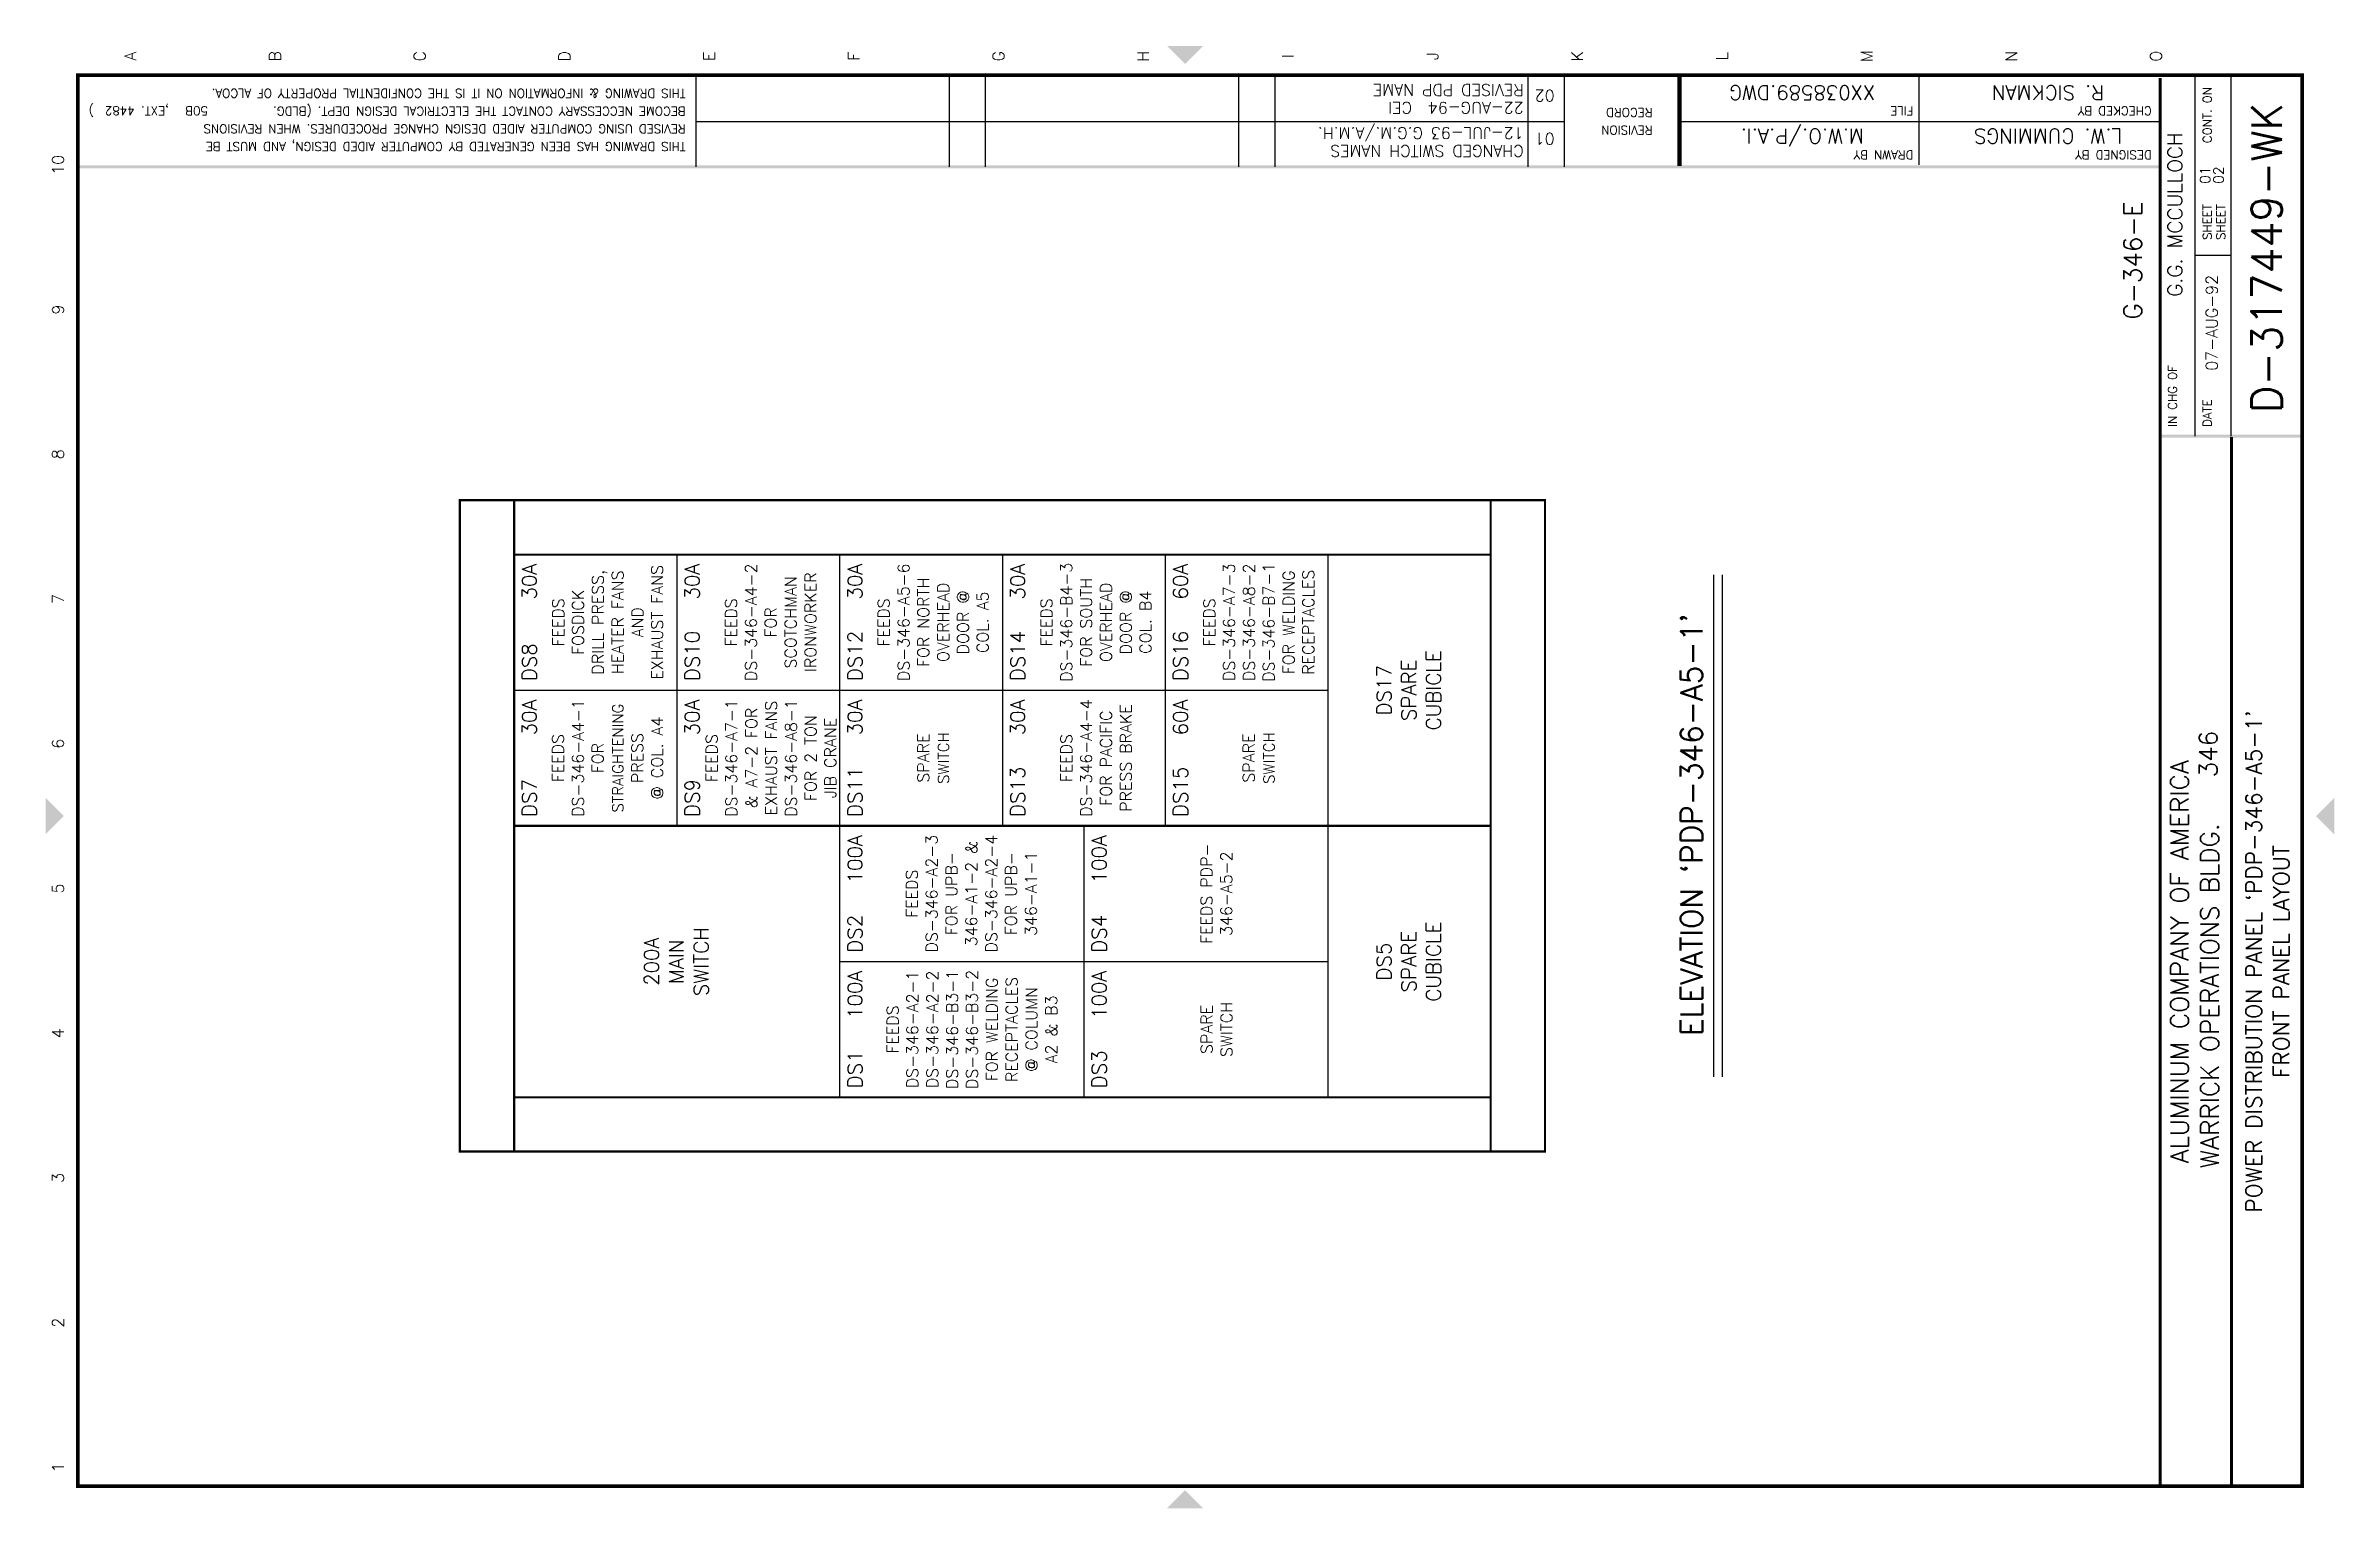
# Model space of a CAD drawing. Extents: x -0.2 to 15.6, y -0.8 to 9.3.
import ezdxf
from ezdxf.enums import TextEntityAlignment as Align

# ---------------------------------------------------------------- set-up
doc = ezdxf.new("R2010")
doc.units = 0
doc.header["$LTSCALE"] = 0.75
doc.layers.add('1', color=1, linetype='CONTINUOUS')
doc.layers.add('2', color=2, linetype='CONTINUOUS')
doc.styles.get("Standard").update_dxf_attribs({"font": 'SIMPLEX'})

# ---------------------------------------------------------------- blocks, each defined once
blk = doc.blocks.new('DBORDER1')
at = {"layer": '1', "color": 0}
for p, q in [((4.257, 9.116), (4.257, 8.491)), ((6.007, 9.116), (6.007, 8.491)), ((6.257, 9.116), (6.257, 8.491)), ((8.007, 9.116), (8.007, 8.491)), ((8.257, 9.116), (8.257, 8.491)), ((10.007, 9.116), (10.007, 8.491)), ((10.257, 9.116), (10.257, 8.491)), ((12.712, 8.504), (12.712, 9.123)), ((14.619, 6.63), (14.619, 9.13)), ((14.869, 6.63), (14.869, 9.13)), ((4.262, 8.804), (10.257, 8.804)), ((11.055, 8.804), (14.378, 8.804)), ((14.619, 7.88), (14.869, 7.88))]:
    blk.add_line(p, q, dxfattribs=at)
for points, const_width in [([(15.359, -0.625), (-0.016, -0.625), (-0.016, 9.125), (15.359, 9.125), (15.359, -0.625)], 0.025), ([(11.056, 9.117), (11.056, 8.497)], 0.03), ([(14.378, -0.625), (14.378, 9.106)], 0.02), ([(14.87, -0.625), (14.87, 6.625)], 0.02)]:
    blk.add_lwpolyline(points, dxfattribs=dict(at, const_width=const_width))
for points in [[(14.378, 8.481), (14.378, 8.501), (-0.028, 8.481), (-0.028, 8.501)], [(15.359, 6.621), (15.359, 6.641), (14.379, 6.621), (14.379, 6.641)]]:
    blk.add_trace(points, dxfattribs=at)
at = {"layer": '2', "color": 0}
for points in [[(7.638, 9.202), (7.513, 9.327), (7.763, 9.327)], [(-0.112, 4.005), (-0.237, 3.88), (-0.237, 4.13)], [(15.455, 4.005), (15.58, 3.88), (15.58, 4.13)], [(7.638, -0.652), (7.513, -0.777), (7.763, -0.777)]]:
    blk.add_solid(points, dxfattribs=at)
at = {"layer": '1', "color": 0}
for s, p in [('ALUMINUM COMPANY OF AMERICA', (14.574, 2.999)), ('WARRICK OPERATIONS BLDG.', (14.782, 2.763))]:
    blk.add_text(s, height=0.125, rotation=90, dxfattribs=at).set_placement(p, align=Align.CENTER)
blk.add_attdef('DWG_NO', text='', height=0.21, rotation=90, dxfattribs=at).set_placement((15.218, 7.861), align=Align.CENTER)
at = {"layer": '2', "color": 0}
for s, p in [('A', (0.388, 9.255)), ('B', (1.388, 9.255)), ('C', (2.388, 9.255)), ('D', (3.388, 9.255)), ('E', (4.388, 9.255)), ('F', (5.388, 9.255)), ('G', (6.388, 9.255)), ('H', (7.388, 9.255)), ('I', (8.388, 9.255)), ('J', (9.388, 9.255)), ('K', (10.388, 9.255)), ('L', (11.388, 9.255)), ('M', (12.388, 9.255)), ('N', (13.388, 9.255)), ('O', (14.388, 9.255)), ('10', (-0.112, 8.505)), ('9', (-0.112, 7.505)), ('8', (-0.112, 6.505)), ('7', (-0.112, 5.505)), ('6', (-0.112, 4.505)), ('5', (-0.112, 3.505)), ('4', (-0.112, 2.505)), ('3', (-0.112, 1.505)), ('2', (-0.112, 0.505)), ('1', (-0.112, -0.495))]:
    blk.add_text(s, height=0.08, rotation=90, dxfattribs=at).set_placement(p, align=Align.CENTER)
for s, rotation, p in [('THIS DRAWING & INFORMATION ON IT IS THE CONFIDENTIAL PROPERTY OF ALCOA.', 180, (4.186, 9.029)), ('CONT. ON', 90, (14.733, 8.654)), (')', 180, (0.095, 8.909)), (',EXT.', 180, (0.614, 8.909)), ('BECOME NECCESSARY CONTACT THE ELECTRICAL DESIGN DEPT. (BLDG.', 180, (4.186, 8.906)), ('RECORD', 180, (10.869, 8.897)), ('FILE', 180, (12.672, 8.907)), ('CHECKED BY', 180, (14.319, 8.908)), ('REVISED USING COMPUTER AIDED DESIGN CHANGE PROCEDURES. WHEN REVISIONS', 180, (4.186, 8.784)), ('REVISION', 180, (10.869, 8.775)), ('THIS DRAWING HAS BEEN GENERATED BY COMPUTER AIDED DESIGN, AND MUST BE', 180, (4.186, 8.661)), ('DRAWN BY', 180, (12.672, 8.603)), ('DESIGNED BY', 180, (14.319, 8.604)), ('SHEET', 90, (14.733, 7.986)), ('SHEET', 90, (14.826, 7.986)), ('IN CHG OF', 90, (14.492, 6.694)), ('DATE', 90, (14.733, 6.694))]:
    blk.add_text(s, height=0.06, rotation=rotation, dxfattribs=at).set_placement(p)
for tag, height, rotation, p in [('FILE_CODE', 0.1, 180, (11.904, 9.054)), ('CHK_BY', 0.1, 180, (13.603, 9.054)), ('DWG_BY', 0.1, 180, (11.904, 8.753)), ('DESN_BY', 0.1, 180, (13.603, 8.753)), ('SHEET_NO', 0.07, 90, (14.723, 8.433)), ('CONT_ON', 0.07, 90, (14.816, 8.433)), ('CHG_OF', 0.1, 90, (14.529, 8.161)), ('DATE', 0.08, 90, (14.774, 7.413)), ('TITLE_1', 0.11, 90, (15.079, 3)), ('TITLE_2', 0.11, 90, (15.269, 3))]:
    blk.add_attdef(tag, text='', height=height, rotation=rotation, dxfattribs=at).set_placement(p, align=Align.CENTER)
for tag, p, height, rotation in [('DEPT2', (0.378, 8.909), 0.06, 180), ('DEPT1', (0.884, 8.908), 0.06, 180), ('BLDG_NO', (14.772, 4.273), 0.125, 90)]:
    blk.add_attdef(tag, p, '', height=height, rotation=rotation, dxfattribs=at)

msp = doc.modelspace()

# ---------------------------------------------------------------- linework, layer by layer
at = {"layer": '1', "color": 0}
for p, q in [((4.125, 5.812), (4.125, 3.938)), ((5.25, 5.812), (5.25, 3.938)), ((6.375, 5.812), (6.375, 3.938)), ((7.5, 5.812), (7.5, 3.938)), ((8.625, 5.812), (8.625, 3.938)), ((3, 4.875), (8.625, 4.875)), ((5.25, 3.938), (5.25, 2.062)), ((6.938, 3.938), (6.938, 2.062)), ((8.625, 3.938), (8.625, 2.062)), ((5.25, 3), (8.625, 3))]:
    msp.add_line(p, q, dxfattribs=at)
at = {"layer": '1', "color": 0, "const_width": 0.015}
msp.add_lwpolyline([(2.625, 1.688), (10.125, 1.688), (10.125, 6.188), (2.625, 6.188)], close=True, dxfattribs=at)
for points in [[(3, 1.688), (3, 6.188)], [(9.75, 6.188), (9.75, 1.688)], [(3, 5.812), (9.75, 5.812)], [(3, 3.938), (9.75, 3.938)], [(3, 2.062), (9.75, 2.062)]]:
    msp.add_lwpolyline(points, dxfattribs=at)
at = {"layer": '2', "color": 0}
msp.add_line((11.353, 2.203), (11.353, 5.672), dxfattribs=at)
msp.add_lwpolyline([(11.289, 5.672), (11.289, 2.203)], dxfattribs=at)

# ---------------------------------------------------------------- block references
msp.add_blockref('DBORDER1', (0, 0), dxfattribs=at).add_auto_attribs({'DWG_NO': 'D-317449-WK', 'BLDG_NO': '346', 'DESN_BY': 'L.W. CUMMINGS', 'DWG_BY': 'M.W.O./P.A.I.', 'FILE_CODE': 'XX038589.DWG', 'CHK_BY': 'R. SICKMAN', 'TITLE_1': "POWER DISTRIBUTION PANEL `PDP-346-A5-1'", 'TITLE_2': 'FRONT PANEL LAYOUT', 'CHG_OF': 'G.G. MCCULLOCH', 'DATE': '07-AUG-92', 'SHEET_NO': '01', 'CONT_ON': '02', 'DEPT1': '50B', 'DEPT2': '4482'})

# ---------------------------------------------------------------- texts
at = {"layer": '1', "color": 0}
for s, p in [('30A', (3.156, 5.75)), ('30A', (4.281, 5.75)), ('30A', (5.406, 5.75)), ('30A', (6.531, 5.75)), ('60A', (7.656, 5.75)), ('30A', (3.156, 4.812)), ('30A', (4.281, 4.812)), ('30A', (5.406, 4.812)), ('30A', (6.531, 4.812)), ('60A', (7.656, 4.812)), ('100A', (5.406, 3.875)), ('100A', (7.094, 3.875)), ('100A', (5.406, 2.938)), ('100A', (7.094, 2.938))]:
    msp.add_text(s, height=0.1, rotation=90, dxfattribs=at).set_placement(p, align=Align.RIGHT)
for s, p in [('DS10', (4.281, 4.938)), ('DS12', (5.406, 4.938)), ('DS14', (6.531, 4.938)), ('DS16', (7.656, 4.938)), ('DS8', (3.156, 4.938)), ('DS11', (5.406, 4)), ('DS13', (6.531, 4)), ('DS15', (7.656, 4)), ('DS7', (3.156, 4)), ('DS9', (4.281, 4)), ('DS2', (5.406, 3.062)), ('DS4', (7.094, 3.062)), ('DS3', (7.094, 2.125)), ('DS1', (5.406, 2.125))]:
    msp.add_text(s, height=0.1, rotation=90, dxfattribs=at).set_placement(p)
at = {"layer": '2', "color": 0}
for s, p in [('REVISED PDP NAME', (9.978, 9.062)), ('02', (10.192, 9.023)), ('22-AUG-94  CEI', (9.978, 8.939)), ('12-JUL-93 G.G.M./A.M.H.', (9.978, 8.764)), ('01', (10.192, 8.725)), ('CHANGED SWITCH NAMES', (9.978, 8.641))]:
    msp.add_text(s, height=0.08, rotation=180, dxfattribs=at).set_placement(p)
msp.add_text('G-346-E', height=0.125, rotation=90, dxfattribs=at).set_placement((14.25, 8.25), align=Align.RIGHT)
for s, height, p in [('EXHAUST FANS', 0.08, (4.029, 5.344)), ('DS-346-A4-2', 0.08, (4.677, 5.344)), ('DS-346-A5-6', 0.08, (5.732, 5.344)), ('DS-346-B4-3', 0.08, (6.857, 5.344)), ('DS-346-A7-3', 0.08, (7.982, 5.344)), ('DS-346-A8-2', 0.08, (8.119, 5.344)), ('DS-346-B7-1', 0.08, (8.256, 5.344)), ('RECEPTACLES', 0.08, (8.529, 5.344)), ('FOSDICK', 0.08, (3.482, 5.344)), ('DRILL PRESS,', 0.08, (3.619, 5.344)), ('HEATER FANS', 0.08, (3.756, 5.344)), ('SCOTCHMAN', 0.08, (4.952, 5.344)), ('IRONWORKER', 0.08, (5.089, 5.344)), ('FOR NORTH', 0.08, (5.869, 5.344)), ('OVERHEAD', 0.08, (6.006, 5.344)), ('DOOR @', 0.08, (6.143, 5.344)), ('COL. A5', 0.08, (6.279, 5.344)), ('FOR SOUTH', 0.08, (6.994, 5.344)), ('OVERHEAD', 0.08, (7.131, 5.344)), ('DOOR @', 0.08, (7.268, 5.344)), ('COL. B4', 0.08, (7.404, 5.344)), ('FOR WELDING', 0.08, (8.393, 5.344)), ('FEEDS', 0.08, (3.345, 5.344)), ('AND', 0.08, (3.893, 5.344)), ('FEEDS', 0.08, (4.54, 5.344)), ('FOR', 0.08, (4.814, 5.344)), ('FEEDS', 0.08, (5.595, 5.344)), ('FEEDS', 0.08, (6.72, 5.344)), ('FEEDS', 0.08, (7.845, 5.344)), ("ELEVATION `PDP-346-A5-1'", 0.15, (11.213, 3.945)), ('SPARE', 0.1, (9.234, 4.875)), ('CUBICLE', 0.1, (9.405, 4.875)), ('DS17', 0.1, (9.062, 4.875)), ('DS-346-A4-1', 0.08, (3.481, 4.406)), ('STRAIGHTENING', 0.075, (3.755, 4.406)), ('DS-346-A7-1', 0.08, (4.542, 4.406)), ('EXHAUST FANS', 0.08, (4.817, 4.406)), ('DS-346-A8-1', 0.08, (4.954, 4.406)), ('DS-346-A4-4', 0.08, (6.994, 4.406)), ('PRESS BRAKE', 0.08, (7.268, 4.406)), ('@ COL. A4', 0.08, (4.029, 4.406)), ('& A7-2 FOR', 0.08, (4.68, 4.406)), ('FOR 2 TON', 0.08, (5.09, 4.406)), ('JIB CRANE', 0.08, (5.226, 4.406)), ('FOR PACIFIC', 0.08, (7.131, 4.406)), ('FEEDS', 0.08, (3.344, 4.406)), ('FOR', 0.08, (3.618, 4.406)), ('PRESS', 0.08, (3.892, 4.406)), ('FEEDS', 0.08, (4.405, 4.406)), ('SPARE', 0.08, (5.868, 4.406)), ('SWITCH', 0.075, (6.005, 4.406)), ('FEEDS', 0.08, (6.857, 4.406)), ('SPARE', 0.08, (8.118, 4.406)), ('SWITCH', 0.075, (8.255, 4.406)), ('DS-346-A2-3', 0.08, (5.926, 3.469)), ('346-A1-2 &', 0.08, (6.201, 3.469)), ('DS-346-A2-4', 0.08, (6.338, 3.469)), ('FEEDS PDP-', 0.08, (7.826, 3.469)), ('FOR UPB-', 0.08, (6.063, 3.469)), ('FOR UPB-', 0.08, (6.475, 3.469)), ('346-A1-1', 0.08, (6.612, 3.469)), ('346-A5-2', 0.08, (7.963, 3.469)), ('FEEDS', 0.08, (5.789, 3.469)), ('SWITCH', 0.1, (4.343, 3)), ('SPARE', 0.1, (9.234, 3)), ('CUBICLE', 0.1, (9.405, 3)), ('200A', 0.1, (4, 3)), ('MAIN', 0.1, (4.171, 3)), ('DS5', 0.1, (9.062, 3)), ('DS-346-A2-1', 0.08, (5.793, 2.531)), ('DS-346-A2-2', 0.08, (5.931, 2.531)), ('DS-346-B3-1', 0.08, (6.068, 2.531)), ('DS-346-B3-2', 0.08, (6.205, 2.531)), ('FOR WELDING', 0.08, (6.342, 2.531)), ('RECEPTACLES', 0.08, (6.479, 2.531)), ('@ COLUMN', 0.08, (6.616, 2.531)), ('A2 & B3', 0.08, (6.753, 2.531)), ('SPARE', 0.08, (7.827, 2.531)), ('SWITCH', 0.08, (7.964, 2.531)), ('FEEDS', 0.08, (5.656, 2.531))]:
    msp.add_text(s, height=height, rotation=90, dxfattribs=at).set_placement(p, align=Align.CENTER)

doc.saveas('drawing.dxf')
